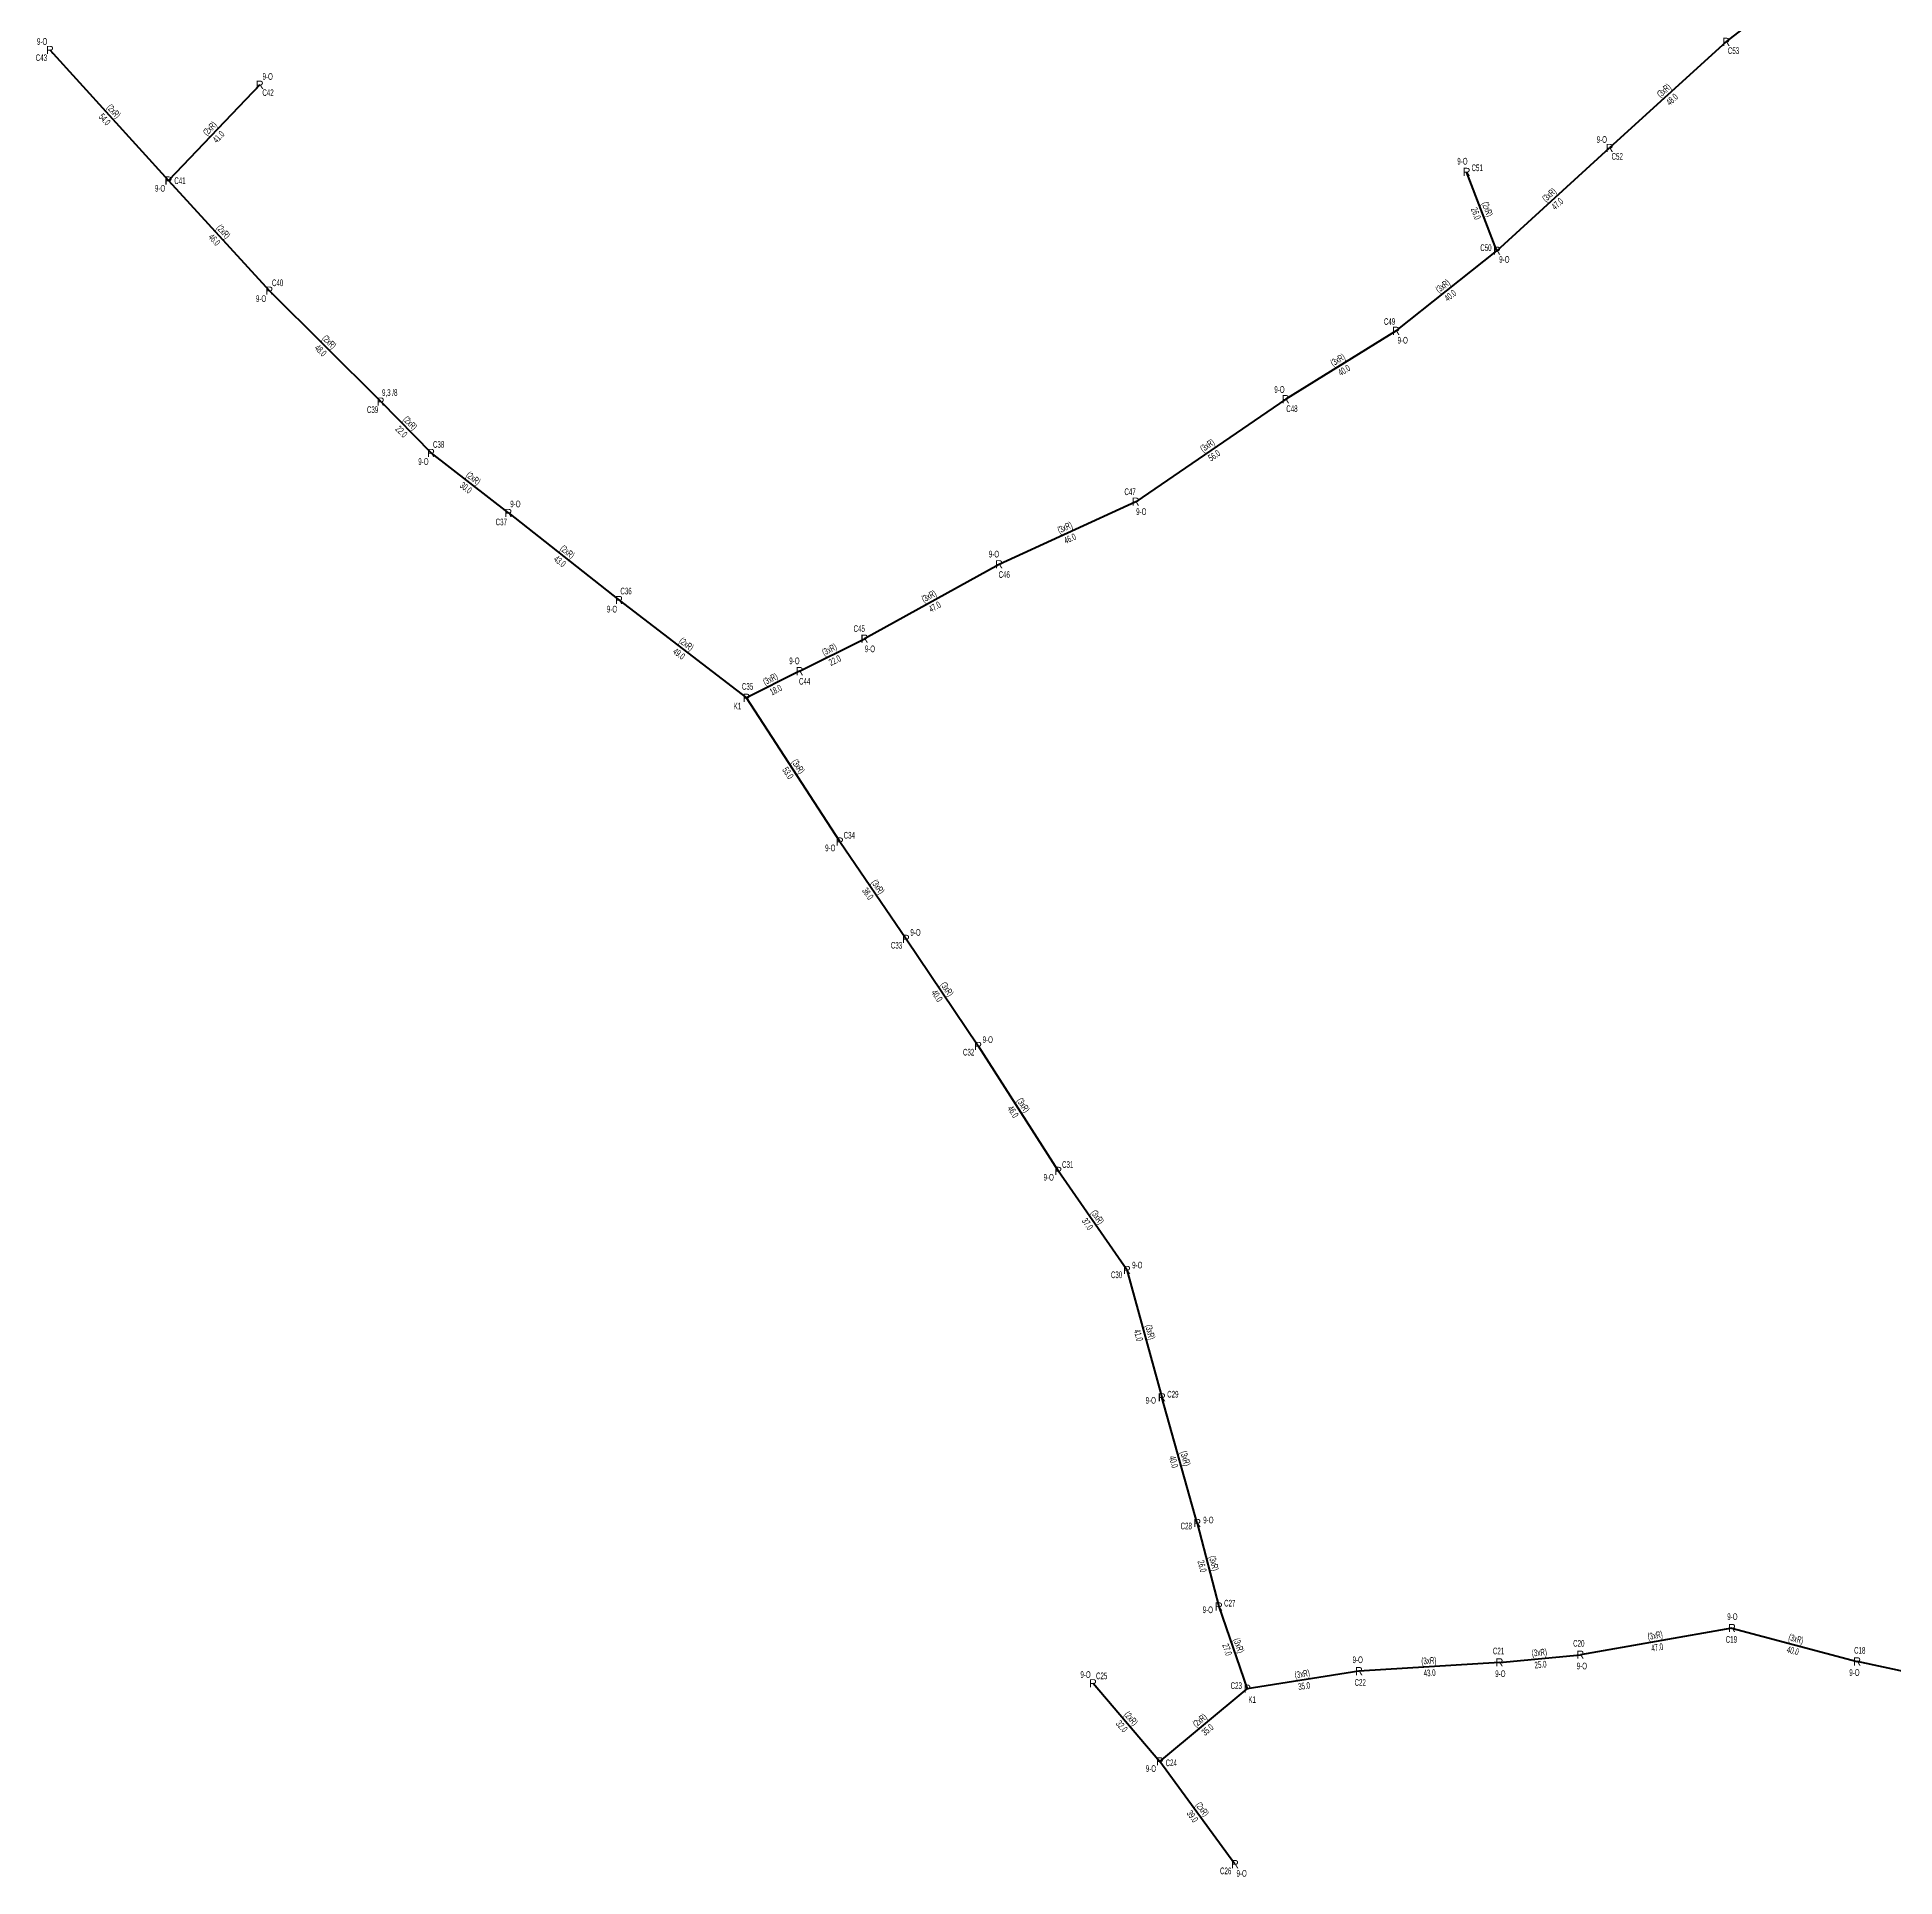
# Model space of a CAD drawing. Header units: millimetres. Extents: x 548672 to 552904, y 4175615 to 4179682.
# Drawn here: x 548781 to 549351, y 4176731 to 4177295 of the extents above; entities that cross this region are included whole.
import ezdxf
from ezdxf.enums import TextEntityAlignment as Align

# ---------------------------------------------------------------- set-up
doc = ezdxf.new("R2010")
doc.units = ezdxf.units.MM
doc.layers.add('DIREK_AG_MEVCUT', color=120, linetype='Continuous', lineweight=25)
doc.layers.add('HAT_AG_HAVAI_MEVCUT', color=126, linetype='Continuous', lineweight=50)
doc.styles.add('Direk', font='B_CAD')
doc.styles.get("Standard").update_dxf_attribs({"font": 'Arial'})

msp = doc.modelspace()

# ---------------------------------------------------------------- linework, layer by layer
at = {"layer": 'HAT_AG_HAVAI_MEVCUT'}
for p, q in [((549299.35, 4177293.84), (549349.2, 4177332.48)), ((548784.71, 4177291.35), (548821.14, 4177251.28)), ((549299.35, 4177293.84), (549263.53, 4177261.28)), ((548849.15, 4177280.68), (548821.14, 4177251.28)), ((549228.95, 4177229.76), (549263.53, 4177261.28)), ((548821.14, 4177251.28), (548852.09, 4177217.49)), ((549228.95, 4177229.76), (549219.63, 4177253.94)), ((549198, 4177205.16), (549228.95, 4177229.76)), ((548886.27, 4177183.44), (548852.09, 4177217.49)), ((549198, 4177205.16), (549164.11, 4177184.2)), ((548886.27, 4177183.44), (548901.73, 4177167.69)), ((549164.11, 4177184.2), (549118.05, 4177152.74)), ((548925.46, 4177149.27), (548901.73, 4177167.69)), ((549118.05, 4177152.74), (549076.12, 4177133.51)), ((548925.46, 4177149.27), (548959.44, 4177122.54)), ((549076.12, 4177133.51), (549034.81, 4177110.69)), ((548959.44, 4177122.54), (548998.57, 4177092.56)), ((549014.86, 4177100.74), (549034.81, 4177110.69)), ((549014.86, 4177100.74), (548998.57, 4177092.56)), ((549027.23, 4177048.44), (548998.57, 4177092.56)), ((549027.23, 4177048.44), (549047.54, 4177018.57)), ((549047.54, 4177018.57), (549069.69, 4176985.72)), ((549069.69, 4176985.72), (549094.28, 4176947.37)), ((549115.35, 4176916.97), (549094.28, 4176947.37)), ((549115.35, 4176916.97), (549126.09, 4176877.9)), ((549136.96, 4176839.31), (549126.09, 4176877.9)), ((549136.96, 4176839.31), (549143.58, 4176813.7)), ((549143.58, 4176813.7), (549152.31, 4176788.47)), ((549301.09, 4176807.08), (549254.56, 4176798.9)), ((549301.09, 4176807.08), (549339.53, 4176796.83)), ((549229.73, 4176796.55), (549254.56, 4176798.9)), ((549186.6, 4176793.86), (549152.31, 4176788.47)), ((549229.73, 4176796.55), (549186.6, 4176793.86)), ((549370.37, 4176790.22), (549339.53, 4176796.83)), ((549104.95, 4176790.13), (549125.5, 4176766.15)), ((549125.5, 4176766.15), (549152.31, 4176788.47)), ((549148.51, 4176734.63), (549125.5, 4176766.15))]:
    msp.add_line(p, q, dxfattribs=at)

# ---------------------------------------------------------------- texts
at = {"layer": 'DIREK_AG_MEVCUT', "linetype": 'ByBlock', "width": 0.53}
for s, p in [('9-O', (548782.340189, 4177293.956597)), ('C43', (548782.120297, 4177288.995549)), ('C53', (549301.600942, 4177291.15984)), ('9-O', (548851.580395, 4177283.231004)), ('C42', (548851.684052, 4177278.265755)), ('9-O', (549261.158625, 4177263.885195)), ('9-O', (549218.36683, 4177257.217194)), ('C51', (549222.895804, 4177255.19878)), ('C52', (549265.885995, 4177258.691702)), ('9-O', (548818.536145, 4177248.903853)), ('C41', (548824.639831, 4177251.245644)), ('C50', (549225.572783, 4177230.678914)), ('9-O', (549231.233342, 4177227.07842)), ('C40', (548854.616217, 4177219.912442)), ('9-O', (548849.5461, 4177215.050601)), ('C49', (549195.987123, 4177208.023272)), ('9-O', (549200.024104, 4177202.280759)), ('9,3 /8', (548889.056443, 4177186.205937)), ('9-O', (549162.191895, 4177187.149702)), ('C39', (548883.786003, 4177180.974283)), ('C48', (549166.018018, 4177181.265811)), ('C38', (548904.057215, 4177170.304206)), ('9-O', (548899.387779, 4177165.058937)), ('9-O', (548927.627918, 4177152.044322)), ('C47', (549116.327285, 4177155.786679)), ('C37', (548923.30495, 4177146.512146)), ('9-O', (549119.780939, 4177149.678778)), ('9-O', (549074.536298, 4177136.648338)), ('C46', (549077.696813, 4177130.385314)), ('C36', (548961.586333, 4177125.304643)), ('9-O', (548957.280902, 4177119.758915)), ('C45', (549033.182398, 4177113.788534)), ('9-O', (549036.444942, 4177107.577492)), ('9-O', (549013.286836, 4177103.88352)), ('C35', (548998.899215, 4177096.044482)), ('C44', (549016.426366, 4177097.610064)), ('K1', (548995.79785, 4177089.995234)), ('C34', (549030.144869, 4177050.377406)), ('9-O', (549024.291589, 4177046.486947)), ('9-O', (549050.461407, 4177020.548108)), ('C33', (549044.641866, 4177016.60765)), ('9-O', (549072.638034, 4176987.658664)), ('C32', (549066.765662, 4176983.796918)), ('9-O', (549091.344555, 4176945.412542)), ('C31', (549097.19195, 4176949.31179)), ('9-O', (549118.548696, 4176918.464839)), ('C30', (549112.179163, 4176915.48818)), ('9-O', (549122.686623, 4176876.952901)), ('C29', (549129.461874, 4176878.838333)), ('C28', (549133.581043, 4176838.397505)), ('9-O', (549140.370593, 4176840.231038)), ('C27', (549146.930797, 4176814.71102)), ('9-O', (549140.198093, 4176812.679593)), ('9-O', (549301.241503, 4176810.578189)), ('C19', (549300.938561, 4176803.583278)), ('9-O', (549186.218501, 4176797.342864)), ('C21', (549229.45614, 4176800.039269)), ('C20', (549254.091735, 4176802.368534)), ('C18', (549340.347884, 4176800.233097)), ('9-O', (549102.658132, 4176792.804404)), ('C25', (549107.607633, 4176792.407496)), ('9-O', (549230.004068, 4176793.058083)), ('9-O', (549255.028873, 4176795.426966)), ('9-O', (549338.710263, 4176793.419191)), ('C23', (549148.9384, 4176789.409316)), ('C22', (549186.981096, 4176790.38081)), ('K1', (549153.817492, 4176785.139909)), ('9-O', (549122.734788, 4176763.961253)), ('C24', (549128.973569, 4176765.720673)), ('C26', (549145.683113, 4176732.566336)), ('9-O', (549150.585464, 4176731.786948))]:
    msp.add_text(s, height=2.05, dxfattribs=at).set_placement(p, align=Align.MIDDLE_CENTER)
at = {"layer": 'DIREK_AG_MEVCUT', "linetype": 'ByBlock', "style": 'Direk'}
for s, p in [('R', (549299.35, 4177293.84)), ('R', (548784.71, 4177291.35)), ('R', (548849.15, 4177280.68)), ('R', (549263.53, 4177261.28)), ('R', (549219.63, 4177253.94)), ('R', (548821.14, 4177251.28)), ('R', (549228.95, 4177229.76)), ('R', (548852.09, 4177217.49)), ('R', (549198, 4177205.16)), ('R', (548886.27, 4177183.44)), ('R', (549164.11, 4177184.2)), ('R', (548901.73, 4177167.69)), ('R', (549118.05, 4177152.74)), ('R', (548925.46, 4177149.27)), ('R', (549076.12, 4177133.51)), ('R', (548959.44, 4177122.54)), ('R', (549034.81, 4177110.69)), ('R', (549014.86, 4177100.74)), ('P', (548998.57, 4177092.56)), ('R', (549027.23, 4177048.44)), ('R', (549047.54, 4177018.57)), ('R', (549069.69, 4176985.72)), ('R', (549094.28, 4176947.37)), ('R', (549115.35, 4176916.97)), ('R', (549126.09, 4176877.9)), ('R', (549136.96, 4176839.31)), ('R', (549143.58, 4176813.7)), ('R', (549301.09, 4176807.08)), ('R', (549254.56, 4176798.9)), ('R', (549339.53, 4176796.83)), ('R', (549186.6, 4176793.86)), ('R', (549229.73, 4176796.55)), ('R', (549104.95, 4176790.13)), ('P', (549152.31, 4176788.47)), ('R', (549125.5, 4176766.15)), ('R', (549148.51, 4176734.63))]:
    msp.add_text(s, height=2.5, dxfattribs=at).set_placement(p, align=Align.MIDDLE_CENTER)
at = {"layer": 'HAT_AG_HAVAI_MEVCUT', "lineweight": 30, "width": 0.53}
for s, rotation, p in [('(3xR)', 402.270504, (549280.868263, 4177278.188981, 274631.765)), ('(2xR)', 312.275824, (548803.553928, 4177271.886795, 274410.57)), ('(2xR)', 406.386964, (548834.529587, 4177266.566317, 274410.57)), ('(3xR)', 42.34947, (549245.667397, 4177246.148192, 274631.765)), ('(2xR)', 291.078784, (549225.083124, 4177242.155704, 274609.815)), ('(2xR)', 312.488172, (548837.241804, 4177234.959122, 274426.045)), ('(3xR)', 38.478744, (549212.946109, 4177218.125413, 274614.475)), ('(2xR)', 315.109167, (548869.779894, 4177201.067185, 274426.045)), ('(3xR)', 391.735611, (549180.6079, 4177195.402912, 274582.055)), ('(2xR)', 314.467629, (548894.606599, 4177176.16043, 274450.865)), ('(3xR)', 394.333941, (549140.600587, 4177169.1719, 274559.025)), ('(2xR)', 322.180219, (548914.116203, 4177159.151452, 274450.865)), ('(3xR)', 384.637208, (549096.73066, 4177143.897621, 274538.06)), ('(2xR)', 321.810022, (548942.97553, 4177136.57307, 274479.72)), ('(3xR)', 388.916639, (549055.053994, 4177122.844026, 274517.405)), ('(2xR)', 322.541961, (548979.521953, 4177108.224729, 274499.285)), ('(3xR)', 26.507583, (549024.455631, 4177106.475644, 274517.405)), ('(3xR)', 386.663449, (549006.333563, 4177097.409609, 274499.285)), ('(3xR)', 303.007432, (549013.61281, 4177070.963036, 274499.285)), ('(3xR)', 304.213603, (549038.087905, 4177033.982938, 274523.77)), ('(3xR)', 303.990883, (549059.319758, 4177002.620202, 274534.845)), ('(3xR)', 302.667972, (549082.700541, 4176967.003804, 274547.14)), ('(3xR)', 304.725524, (549105.513607, 4176932.654199, 274547.14)), ('(3xR)', 285.370457, (549121.539597, 4176897.6603, 274563.045)), ('(3xR)', 285.731424, (549132.343162, 4176858.835459, 274563.045)), ('(3xR)', 284.493297, (549141.09295, 4176826.717727, 274571.79)), ('(3xR)', 369.970745, (549277.677826, 4176803.827162, 274627.28)), ('(3xR)', 345.069511, (549320.529, 4176802.776303, 274669.765)), ('(3xR)', 289.086472, (549148.748272, 4176801.362946, 274576.155)), ('(3xR)', 363.568891, (549208.112089, 4176796.053352, 274593.3)), ('(3xR)', 5.406573, (549242.064911, 4176798.571218, 274627.28)), ('(3xR)', 368.933153, (549169.32301, 4176792.00469, 274576.155)), ('(2xR)', 310.595391, (549115.870425, 4176778.693106, 274562.75)), ('(2xR)', 39.778233, (549138.361155, 4176777.963248, 274576.155)), ('(2xR)', 306.129918, (549137.69153, 4176750.891175, 274562.75))]:
    msp.add_text(s, height=2.05, rotation=rotation, dxfattribs=at).set_placement(p, align=Align.CENTER)
for s, rotation, p in [('48.0', 402.270504, (549282.011737, 4177276.931019, 274631.765)), ('54.0', 312.275824, (548802.296072, 4177270.743205, 274410.57)), ('41.0', 406.386964, (548835.760413, 4177265.393683, 274410.57)), ('26.0', 291.078784, (549223.496876, 4177241.544296, 274609.815)), ('47.0', 42.34947, (549246.812603, 4177244.891808, 274631.765)), ('46.0', 312.488172, (548835.988196, 4177233.810878, 274426.045)), ('40.0', 38.478744, (549214.003891, 4177216.794587, 274614.475)), ('48.0', 315.109167, (548868.580105, 4177199.862815, 274426.045)), ('40.0', 391.735611, (549181.5021, 4177193.957088, 274582.055)), ('22.0', 314.467629, (548893.393401, 4177174.96957, 274450.865)), ('56.0', 394.333941, (549141.559413, 4177167.7681, 274559.025)), ('30.0', 322.180219, (548913.073797, 4177157.808548, 274450.865)), ('46.0', 384.637208, (549097.43934, 4177142.352379, 274538.06)), ('43.0', 321.810022, (548941.92447, 4177135.23693, 274479.72)), ('47.0', 388.916639, (549055.876006, 4177121.355974, 274517.405)), ('49.0', 322.541961, (548978.488047, 4177106.875271, 274499.285)), ('22.0', 26.507583, (549025.214369, 4177104.954356, 274517.405)), ('18.0', 386.663449, (549007.096437, 4177095.890391, 274499.285)), ('53.0', 303.007432, (549012.18719, 4177070.036964, 274499.285)), ('36.0', 304.213603, (549036.682095, 4177033.027062, 274523.77)), ('40.0', 303.990883, (549057.910242, 4177001.669798, 274534.845)), ('46.0', 302.667972, (549081.269459, 4176966.086196, 274547.14)), ('37.0', 304.725524, (549104.116393, 4176931.685801, 274547.14)), ('41.0', 285.370457, (549119.900403, 4176897.2097, 274563.045)), ('40.0', 285.731424, (549130.706838, 4176858.374541, 274563.045)), ('26.0', 284.493297, (549139.44705, 4176826.292273, 274571.79)), ('27.0', 289.086472, (549147.141728, 4176800.807054, 274576.155)), ('47.0', 369.970745, (549277.972174, 4176802.152838, 274627.28)), ('40.0', 345.069511, (549320.091, 4176801.133697, 274669.765)), ('43.0', 363.568891, (549208.217911, 4176794.356648, 274593.3)), ('25.0', 5.406573, (549242.225089, 4176796.878782, 274627.28)), ('35.0', 368.933153, (549169.58699, 4176790.32531, 274576.155)), ('32.0', 310.595391, (549114.579575, 4176777.586894, 274562.75)), ('35.0', 39.778233, (549139.448845, 4176776.656752, 274576.155)), ('39.0', 306.129918, (549136.31847, 4176749.888825, 274562.75))]:
    msp.add_text(s, height=2.05, rotation=rotation, dxfattribs=at).set_placement(p, align=Align.TOP_CENTER)

doc.saveas('drawing.dxf')
